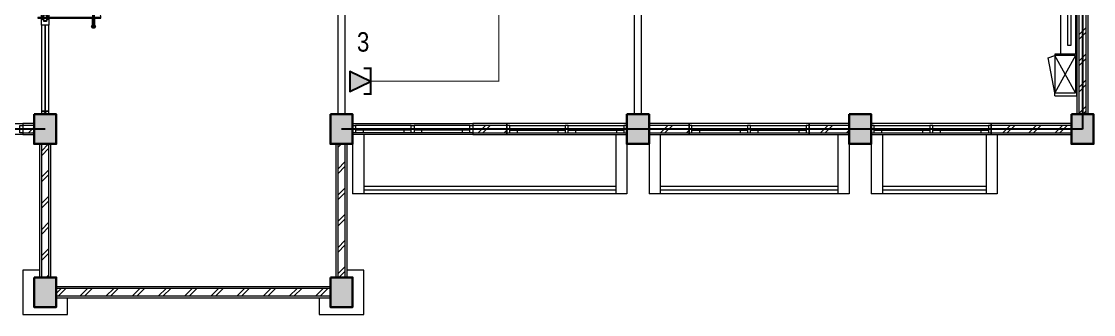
# Model space of a CAD drawing. Header units: millimetres. Extents: x -11 to 37583, y -101 to 28664.
# Drawn here: x 6394 to 9288, y 24386 to 25176 of the extents above; entities that cross this region are included whole.
import ezdxf

# ---------------------------------------------------------------- set-up
doc = ezdxf.new("R2010")
doc.units = ezdxf.units.MM
doc.linetypes.add('ACAD_ISO02W100', pattern=[15, 12, -3])
doc.linetypes.add('DASHED', pattern=[0.75, 0.5, -0.25])
for name, color, linetype, lineweight in [('ars', 11, 'Continuous', 5), ('dinding', 5, 'Continuous', 15), ('FURNITURE', 163, 'Continuous', 5), ('kabel', 1, 'Continuous', 50), ('KOLOM', 1, 'Continuous', 30), ('kus', 63, 'Continuous', 15), ('lan', 7, 'Continuous', 15), ('PARTISI', 190, 'Continuous', 9), ('sol kol', 8, 'Continuous', 0)]:
    doc.layers.add(name, color=color, linetype=linetype, lineweight=lineweight)
doc.layers.add('as', color=1, linetype='Continuous', plot=False)
doc.layers.add('D2', color=3, linetype='Continuous')
doc.layers.add('HT', color=8, linetype='Continuous')
doc.styles.add('NOT', font='ARIALN.TTF')
pattern_1 = [(45, (6758.166, 24570.925), (-35.3553, 35.3553), []), (45, (6770.666, 24570.925), (-35.3553, 35.3553), [])]

# ---------------------------------------------------------------- blocks, each defined once
blk = doc.blocks.new('K1')
at = {"layer": 'KOLOM'}
blk.add_lwpolyline([(0.2, 0.15), (-0.2, 0.15), (-0.2, -0.15), (0.2, -0.15), (0.2, 0.15)], dxfattribs=at)
blk = doc.blocks.new('P1')
at = {"lineweight": 5}
h = blk.add_hatch(dxfattribs=at)
h.set_pattern_fill('ANSI31', color=256, scale=0.020282, angle=-315, style=0)
h.set_pattern_definition([(179.99999863, (-506.106483, 1417.280242), (6.07e-11, 0.0025352112676), [])])
h.paths.add_polyline_path([(-1.729, 0.805, -1), (-1.693, 0.77, -1)])
h.paths.add_polyline_path([(-1.724, 0.801, 1), (-1.697, 0.774, 1)], flags=16)
h = blk.add_hatch(dxfattribs=at)
h.set_pattern_fill('ANSI31', color=256, scale=0.020282, angle=-315, style=0)
h.set_pattern_definition([(270.00000137, (1414.9464214, -503.7726625), (0.0025352112676, 6.07e-11), [])])
h.paths.add_polyline_path([(-1.528, 0.605, 1), (-1.564, 0.641, 1)])
h.paths.add_polyline_path([(-1.532, 0.609, -1), (-1.56, 0.637, -1)], flags=16)
h = blk.add_hatch(dxfattribs=at)
h.set_pattern_fill('ANSI31', color=256, scale=0.020282, angle=-315, style=0)
h.set_pattern_definition([(179.99999863, (-505.0458133, 1416.2195722), (6.07e-11, 0.0025352112676), [])])
h.paths.add_polyline_path([(-0.668, -0.255, -1), (-0.632, -0.291, -1)])
h.paths.add_polyline_path([(-0.664, -0.259, 1), (-0.636, -0.287, 1)], flags=16)
h = blk.add_hatch(dxfattribs=at)
h.set_pattern_fill('ANSI31', color=256, scale=0.020282, angle=-315, style=0)
h.set_pattern_definition([(270.00000137, (1416.0070912, -504.8333323), (0.0025352112676, 6.07e-11), [])])
h.paths.add_polyline_path([(-0.468, -0.455, 1), (-0.504, -0.42, 1)])
h.paths.add_polyline_path([(-0.472, -0.451, -1), (-0.499, -0.424, -1)], flags=16)
for p, q in [((-1.724, 0.801), (-1.697, 0.774)), ((-1.686, 0.781), (-1.623, 0.718)), ((-1.553, 0.648), (-1.616, 0.711)), ((-1.532, 0.609), (-1.56, 0.637)), ((-0.664, -0.259), (-0.636, -0.287)), ((-0.625, -0.28), (-0.562, -0.343)), ((-0.492, -0.413), (-0.555, -0.35)), ((-0.472, -0.451), (-0.499, -0.424))]:
    blk.add_line(p, q, dxfattribs=at)
at = {"color": 9, "lineweight": 5}
for p, q in [((-1.641, 0.7), (-1.704, 0.763)), ((-1.634, 0.693), (-1.571, 0.63)), ((-0.58, -0.361), (-0.643, -0.298)), ((-0.573, -0.368), (-0.51, -0.431))]:
    blk.add_line(p, q, dxfattribs=at)
at = {"color": 8, "lineweight": 5}
for p, q in [((-1.64, 0.701), (-1.703, 0.763)), ((-1.639, 0.702), (-1.701, 0.764)), ((-1.636, 0.705), (-1.697, 0.766)), ((-1.631, 0.71), (-1.692, 0.771)), ((-1.633, 0.694), (-1.57, 0.631)), ((-1.632, 0.695), (-1.57, 0.633)), ((-1.629, 0.698), (-1.568, 0.637)), ((-1.624, 0.703), (-1.563, 0.642)), ((-0.58, -0.36), (-0.642, -0.297)), ((-0.578, -0.358), (-0.64, -0.296)), ((-0.575, -0.356), (-0.636, -0.294)), ((-0.57, -0.351), (-0.631, -0.29)), ((-0.572, -0.367), (-0.51, -0.43)), ((-0.571, -0.366), (-0.509, -0.428)), ((-0.568, -0.363), (-0.507, -0.424)), ((-0.563, -0.358), (-0.502, -0.419))]:
    blk.add_line(p, q, dxfattribs=at)
for points in [[(-1.1, 1.241), (-1.701, 0.64), (-1.694, 0.633), (-1.093, 1.234), (-1.1, 1.241)], [(-1.273, 1.202), (-1.202, 1.273), (-1.061, 1.132), (-1.132, 1.061), (-1.273, 1.202)], [(-0.032, 0.173), (-0.633, -0.428), (-0.64, -0.421), (-0.039, 0.18), (-0.032, 0.173)], [(-0.071, 0), (0, 0.071), (-0.142, 0.212), (-0.212, 0.142), (-0.071, 0)]]:
    blk.add_lwpolyline(points)
at = {"lineweight": 9}
for points in [[(-1.153, 1.181), (-1.181, 1.153), (-1.216, 1.188), (-1.188, 1.216)], [(-1.082, 1.11), (-1.11, 1.082), (-1.181, 1.153), (-1.153, 1.181)], [(-0.163, 0.191), (-0.191, 0.163), (-0.12, 0.092), (-0.092, 0.12)], [(-0.092, 0.12), (-0.12, 0.092), (-0.085, 0.057), (-0.057, 0.085)]]:
    blk.add_lwpolyline(points, close=True, dxfattribs=at)
at = {"lineweight": 5}
for points in [[(-1.697, 0.801), (-1.724, 0.774)], [(-1.532, 0.637), (-1.56, 0.609)], [(-0.636, -0.259), (-0.664, -0.287)], [(-0.472, -0.424), (-0.499, -0.451)]]:
    blk.add_lwpolyline(points, dxfattribs=at)
for points in [[(-1.701, 0.64, 0.396093), (-0.672, 0.601)], [(-0.633, -0.428, -0.396093), (-0.672, 0.601)]]:
    blk.add_lwpolyline(points, format="xyb")
for centre in [(-1.167, 1.167), (-0.106, 0.106)]:
    blk.add_circle(centre, 0.04)
for centre, radius in [((-1.711, 0.788), 0.0254), ((-1.711, 0.788), 0.0195), ((-1.546, 0.623), 0.0254), ((-1.546, 0.623), 0.0195), ((-0.65, -0.273), 0.0254), ((-0.65, -0.273), 0.0195), ((-0.486, -0.437), 0.0254), ((-0.486, -0.437), 0.0195)]:
    blk.add_circle(centre, radius, dxfattribs=at)
blk = doc.blocks.new('FUR.6')
at = {"lineweight": 13}
for p, q in [((-0.2, 1.26), (-0.2, 1.76)), ((0.08, 1.76), (-0.2, 1.76)), ((0.08, 1.24), (0.08, 1.74)), ((-0.22, 1.24), (0.08, 1.24)), ((-0.2, 1.26), (0.08, 1.26)), ((-0.2, 0), (-0.2, 1.24)), ((0, 0), (0, 1.24)), ((-0.2, 0), (-0.2, -1.24)), ((0, 0), (0, -1.24)), ((-0.22, -1.24), (0.08, -1.24)), ((-0.2, -1.26), (-0.2, -1.76)), ((-0.2, -1.26), (0.08, -1.26)), ((0.08, -1.24), (0.08, -1.74)), ((0.08, -1.76), (-0.2, -1.76))]:
    blk.add_line(p, q, dxfattribs=at)
at = {"lineweight": 5}
for p, q in [((-0.2, 1.76), (0.08, 1.26)), ((-0.2, 1.26), (0.08, 1.76)), ((-0.2, -1.76), (0.08, -1.26)), ((-0.2, -1.26), (0.08, -1.76))]:
    blk.add_line(p, q, dxfattribs=at)
at = {"linetype": 'ACAD_ISO02W100', "lineweight": 5}
for p, q in [((0.08, 1.76), (0.169, 1.289)), ((0.169, 1.289), (0.08, 1.26)), ((0.169, -1.289), (0.08, -1.26)), ((0.08, -1.76), (0.169, -1.289))]:
    blk.add_line(p, q, dxfattribs=at)
at = {"lineweight": 13}
for points in [[(0.08, 1.8), (-0.22, 1.8), (-0.22, 0)], [(-0.091, 0), (-0.091, 1.119), (-0.141, 1.119), (-0.141, 0)], [(0.08, -1.8), (-0.22, -1.8), (-0.22, 0)], [(-0.091, 0), (-0.091, -1.119), (-0.141, -1.119), (-0.141, 0)]]:
    blk.add_lwpolyline(points, dxfattribs=at)
for points in [[(0.08, 1.8), (0.08, 1.76)], [(0.08, -1.8), (0.08, -1.76)]]:
    blk.add_lwpolyline(points)
blk = doc.blocks.new('KJG')
at = {"layer": 'HT'}
blk.add_hatch(color=6, dxfattribs=at).paths.add_polyline_path([(5333.7, 22448.2), (5306.7, 22391.8), (5360.7, 22391.8)])
at = {"layer": 'HT', "color": 6}
blk.add_lwpolyline([(5333.7, 22448.2), (5306.7, 22391.8), (5360.7, 22391.8)], close=True, dxfattribs=at)
at = {"layer": 'kabel', "color": 6, "linetype": 'Continuous', "const_width": 5.75}
blk.add_lwpolyline([(5367.8, 22429.1), (5367.8, 22448.5), (5298.7, 22448.5), (5298.7, 22429.1)], dxfattribs=at)

msp = doc.modelspace()

# ---------------------------------------------------------------- hatches: boundary and pattern name
at = {"layer": 'ars'}
h = msp.add_hatch(dxfattribs=at)
h.set_pattern_fill('TEMBOK', color=256, scale=50)
h.set_pattern_definition([(45, (6558.166, 24570.925), (-35.3553, 35.3553), []), (45, (6570.666, 24570.925), (-35.3553, 35.3553), [])])
h.paths.add_polyline_path([(9268.2, 24925.9), (9268.2, 25770.9), (9248.2, 25770.9), (9248.2, 24925.9)])
h = msp.add_hatch(dxfattribs=at)
h.set_pattern_fill('TEMBOK', color=256, scale=50)
h.set_pattern_definition([(45, (5542.166, 24570.925), (-35.3553, 35.3553), []), (45, (5554.666, 24570.925), (-35.3553, 35.3553), [])])
h.paths.add_polyline_path([(6428.2, 24895.9), (6398.2, 24895.9), (6398.2, 24875.9), (6428.2, 24875.9)])
h = msp.add_hatch(dxfattribs=at)
h.set_pattern_fill('TEMBOK', color=256, scale=50)
h.set_pattern_definition([(45, (6756.166, 24570.925), (-35.3553, 35.3553), []), (45, (6768.666, 24570.925), (-35.3553, 35.3553), [])])
h.paths.add_polyline_path([(7704.2, 24895.9), (7612.2, 24895.9), (7612.2, 24875.9), (7704.2, 24875.9)])
h = msp.add_hatch(dxfattribs=at)
h.set_pattern_fill('TEMBOK', color=256, scale=50)
h.set_pattern_definition([(45, (7248.166, 24570.925), (-35.3553, 35.3553), []), (45, (7260.666, 24570.925), (-35.3553, 35.3553), [])])
h.paths.add_polyline_path([(8196.2, 24895.9), (8088.2, 24895.9), (8088.2, 24875.9), (8196.2, 24875.9)])
h = msp.add_hatch(dxfattribs=at)
h.set_pattern_fill('TEMBOK', color=256, scale=50)
h.set_pattern_definition([(45, (7680.166, 24570.925), (-35.3553, 35.3553), []), (45, (7692.666, 24570.925), (-35.3553, 35.3553), [])])
h.paths.add_polyline_path([(8628.2, 24895.9), (8520.2, 24895.9), (8520.2, 24875.9), (8628.2, 24875.9)])
h = msp.add_hatch(dxfattribs=at)
h.set_pattern_fill('TEMBOK', color=256, scale=50)
h.set_pattern_definition([(45, (8172.166, 24570.925), (-35.3553, 35.3553), []), (45, (8184.666, 24570.925), (-35.3553, 35.3553), [])])
h.paths.add_polyline_path([(9228.2, 24895.9), (9012.2, 24895.9), (9012.2, 24875.9), (9228.2, 24875.9)])
h = msp.add_hatch(dxfattribs=at)
h.set_pattern_fill('TEMBOK', color=256, scale=50)
h.set_pattern_definition(pattern_1)
h.paths.add_polyline_path([(6468.2, 24845.9), (6448.2, 24845.9), (6448.2, 24485.9), (6468.2, 24485.9)])
h = msp.add_hatch(dxfattribs=at)
h.set_pattern_fill('TEMBOK', color=256, scale=50)
h.set_pattern_definition(pattern_1)
h.paths.add_polyline_path([(7268.2, 24845.9), (7248.2, 24845.9), (7248.2, 24485.9), (7268.2, 24485.9)])
h = msp.add_hatch(dxfattribs=at)
h.set_pattern_fill('TEMBOK', color=256, scale=50)
h.set_pattern_definition(pattern_1)
h.paths.add_polyline_path([(7228.2, 24455.9), (6488.2, 24455.9), (6488.2, 24435.9), (7228.2, 24435.9)])
at = {"layer": 'sol kol'}
for points in [[(6428.2, 24925.9), (6428.2, 24845.9), (6488.2, 24845.9), (6488.2, 24925.9)], [(7228.2, 24925.9), (7228.2, 24845.9), (7288.2, 24845.9), (7288.2, 24925.9)], [(8028.2, 24925.9), (8028.2, 24845.9), (8088.2, 24845.9), (8088.2, 24925.9)], [(8628.2, 24925.9), (8628.2, 24845.9), (8688.2, 24845.9), (8688.2, 24925.9)], [(9228.2, 24925.9), (9228.2, 24845.9), (9288.2, 24845.9), (9288.2, 24925.9)], [(6428.2, 24485.9), (6428.2, 24405.9), (6488.2, 24405.9), (6488.2, 24485.9)], [(7228.2, 24485.9), (7228.2, 24405.9), (7288.2, 24405.9), (7288.2, 24485.9)]]:
    msp.add_hatch(color=256, dxfattribs=at).paths.add_polyline_path(points)

# ---------------------------------------------------------------- linework, layer by layer
at = {"layer": 'ars'}
for points in [[(9268.2, 24925.9), (9268.2, 25770.9), (9248.2, 25770.9), (9248.2, 24925.9)], [(6428.2, 24895.9), (6398.2, 24895.9), (6398.2, 24875.9), (6428.2, 24875.9)], [(7704.2, 24895.9), (7612.2, 24895.9), (7612.2, 24875.9), (7704.2, 24875.9)], [(8196.2, 24895.9), (8088.2, 24895.9), (8088.2, 24875.9), (8196.2, 24875.9)], [(8628.2, 24895.9), (8520.2, 24895.9), (8520.2, 24875.9), (8628.2, 24875.9)], [(9228.2, 24895.9), (9012.2, 24895.9), (9012.2, 24875.9), (9228.2, 24875.9)], [(6468.2, 24485.9), (6468.2, 24845.9), (6448.2, 24845.9), (6448.2, 24485.9)], [(7268.2, 24485.9), (7268.2, 24845.9), (7248.2, 24845.9), (7248.2, 24485.9)], [(7228.2, 24455.9), (6488.2, 24455.9), (6488.2, 24435.9), (7228.2, 24435.9)]]:
    msp.add_lwpolyline(points, close=True, dxfattribs=at)
for points in [[(7998.2, 24730.9), (7318.2, 24730.9)], [(7998.2, 24720.9), (7318.2, 24720.9)], [(8598.2, 24730.9), (8118.2, 24730.9)], [(8598.2, 24720.9), (8118.2, 24720.9)], [(8998.2, 24730.9), (8718.2, 24730.9)], [(8998.2, 24720.9), (8718.2, 24720.9)]]:
    msp.add_lwpolyline(points, dxfattribs=at)
at = {"layer": 'as'}
for points in [[(9258.2, 27085.9), (9258.2, 24885.9)], [(6458.2, 24885.9), (4658.2, 24885.9)], [(9258.2, 24885.9), (7258.2, 24885.9)]]:
    msp.add_lwpolyline(points, dxfattribs=at)
at = {"layer": 'D2', "color": 3, "linetype": 'DASHED', "ltscale": 50, "const_width": 3.03}
msp.add_lwpolyline([(7336.9, 25014.9), (7682.7, 25014.9), (7682.7, 26224.5)], dxfattribs=at)
at = {"layer": 'dinding'}
for points in [[(9273.2, 24925.9), (9273.2, 25770.9), (9243.2, 25770.9), (9243.2, 24925.9)], [(6428.2, 24900.9), (6398.2, 24900.9), (6398.2, 24870.9), (6428.2, 24870.9)], [(7704.2, 24900.9), (7612.2, 24900.9), (7612.2, 24870.9), (7704.2, 24870.9)], [(8196.2, 24900.9), (8088.2, 24900.9), (8088.2, 24870.9), (8196.2, 24870.9)], [(8628.2, 24900.9), (8520.2, 24900.9), (8520.2, 24870.9), (8628.2, 24870.9)], [(9228.2, 24900.9), (9012.2, 24900.9), (9012.2, 24870.9), (9228.2, 24870.9)], [(6473.2, 24485.9), (6473.2, 24845.9), (6443.2, 24845.9), (6443.2, 24485.9)], [(7273.2, 24485.9), (7273.2, 24845.9), (7243.2, 24845.9), (7243.2, 24485.9)], [(7228.2, 24460.9), (6488.2, 24460.9), (6488.2, 24430.9), (7228.2, 24430.9)]]:
    msp.add_lwpolyline(points, close=True, dxfattribs=at)
at = {"layer": 'kus'}
for p, q in [((7446.2, 24895.9), (7296.2, 24895.9)), ((7604.2, 24895.9), (7454.2, 24895.9)), ((7712.2, 24895.9), (7862.2, 24895.9)), ((7870.2, 24895.9), (8020.2, 24895.9)), ((8204.2, 24895.9), (8354.2, 24895.9)), ((8362.2, 24895.9), (8512.2, 24895.9)), ((8696.2, 24895.9), (8846.2, 24895.9)), ((8854.2, 24895.9), (9004.2, 24895.9)), ((7446.2, 24882.9), (7296.2, 24882.9)), ((7446.2, 24875.9), (7296.2, 24875.9)), ((7316.2, 24882.9), (7316.2, 24875.9)), ((7426.2, 24882.9), (7426.2, 24875.9)), ((7604.2, 24882.9), (7454.2, 24882.9)), ((7604.2, 24875.9), (7454.2, 24875.9)), ((7474.2, 24882.9), (7474.2, 24875.9)), ((7584.2, 24882.9), (7584.2, 24875.9)), ((7712.2, 24882.9), (7862.2, 24882.9)), ((7712.2, 24875.9), (7862.2, 24875.9)), ((7732.2, 24882.9), (7732.2, 24875.9)), ((7842.2, 24882.9), (7842.2, 24875.9)), ((7870.2, 24882.9), (8020.2, 24882.9)), ((7870.2, 24875.9), (8020.2, 24875.9)), ((7890.2, 24882.9), (7890.2, 24875.9)), ((8000.2, 24882.9), (8000.2, 24875.9)), ((8204.2, 24882.9), (8354.2, 24882.9)), ((8204.2, 24875.9), (8354.2, 24875.9)), ((8224.2, 24882.9), (8224.2, 24875.9)), ((8334.2, 24882.9), (8334.2, 24875.9)), ((8362.2, 24882.9), (8512.2, 24882.9)), ((8362.2, 24875.9), (8512.2, 24875.9)), ((8382.2, 24882.9), (8382.2, 24875.9)), ((8492.2, 24882.9), (8492.2, 24875.9)), ((8696.2, 24882.9), (8846.2, 24882.9)), ((8696.2, 24875.9), (8846.2, 24875.9)), ((8716.2, 24882.9), (8716.2, 24875.9)), ((8826.2, 24882.9), (8826.2, 24875.9)), ((8854.2, 24882.9), (9004.2, 24882.9)), ((8854.2, 24875.9), (9004.2, 24875.9)), ((8874.2, 24882.9), (8874.2, 24875.9)), ((8984.2, 24882.9), (8984.2, 24875.9))]:
    msp.add_line(p, q, dxfattribs=at)
for points in [[(6448.2, 25165.9), (6448.2, 24933.9), (6468.2, 24933.9), (6468.2, 25165.9)], [(6457.2, 24930.9), (6459.2, 24930.9), (6459.2, 25165.9), (6457.2, 25165.9)], [(6448.6, 24933.5), (6448.6, 24926.3), (6467.8, 24926.3), (6467.8, 24933.5), (6459.7, 24933.5), (6459.7, 24930.5), (6456.7, 24930.5), (6456.7, 24933.5)], [(6398.2, 24875.9), (6390.2, 24875.9), (6390.2, 24895.9), (6398.2, 24895.9)], [(7296.2, 24875.9), (7288.2, 24875.9), (7288.2, 24895.9), (7296.2, 24895.9)], [(7454.2, 24875.9), (7446.2, 24875.9), (7446.2, 24895.9), (7454.2, 24895.9)], [(7612.2, 24875.9), (7604.2, 24875.9), (7604.2, 24895.9), (7612.2, 24895.9)], [(7704.2, 24875.9), (7712.2, 24875.9), (7712.2, 24895.9), (7704.2, 24895.9)], [(7862.2, 24875.9), (7870.2, 24875.9), (7870.2, 24895.9), (7862.2, 24895.9)], [(8020.2, 24875.9), (8028.2, 24875.9), (8028.2, 24895.9), (8020.2, 24895.9)], [(8196.2, 24875.9), (8204.2, 24875.9), (8204.2, 24895.9), (8196.2, 24895.9)], [(8354.2, 24875.9), (8362.2, 24875.9), (8362.2, 24895.9), (8354.2, 24895.9)], [(8512.2, 24875.9), (8520.2, 24875.9), (8520.2, 24895.9), (8512.2, 24895.9)], [(8688.2, 24875.9), (8696.2, 24875.9), (8696.2, 24895.9), (8688.2, 24895.9)], [(8846.2, 24875.9), (8854.2, 24875.9), (8854.2, 24895.9), (8846.2, 24895.9)], [(9004.2, 24875.9), (9012.2, 24875.9), (9012.2, 24895.9), (9004.2, 24895.9)]]:
    msp.add_lwpolyline(points, close=True, dxfattribs=at)
msp.add_lwpolyline([(6460.2, 24925.9), (6468.2, 24925.9), (6468.2, 24933.9), (6459.3, 24933.9), (6459.3, 24933.6), (6458.8, 24933.6), (6458.8, 24933.3), (6459.3, 24932.9), (6459.3, 24930.9), (6457.1, 24930.9), (6457.1, 24932.9), (6457.6, 24933.3), (6457.6, 24933.6), (6457.1, 24933.6), (6457.1, 24933.9), (6448.2, 24933.9), (6448.2, 24925.9), (6459.5, 24925.9), (6459.8, 24925.9), (6460.2, 24925.9), (6460.2, 24925.9)], dxfattribs=at)
at = {"layer": 'lan'}
for p, q in [((7318.2, 24870.9), (7318.2, 24710.9)), ((7998.2, 24870.9), (7998.2, 24710.9)), ((8118.2, 24870.9), (8118.2, 24710.9)), ((8598.2, 24870.9), (8598.2, 24710.9)), ((8718.2, 24870.9), (8718.2, 24710.9)), ((8998.2, 24870.9), (8998.2, 24710.9)), ((9028.2, 24870.9), (9028.2, 24710.9)), ((7288.2, 24845.9), (7288.2, 24710.9)), ((8028.2, 24845.9), (8028.2, 24710.9)), ((8088.2, 24845.9), (8088.2, 24710.9)), ((8628.2, 24845.9), (8628.2, 24710.9)), ((8688.2, 24845.9), (8688.2, 24710.9))]:
    msp.add_line(p, q, dxfattribs=at)
for points in [[(6398.2, 24870.9), (6262.2, 24870.9), (6262.2, 24900.9), (6398.2, 24900.9)], [(7612.2, 24870.9), (7288.2, 24870.9), (7288.2, 24900.9), (7612.2, 24900.9)], [(7704.2, 24870.9), (8028.2, 24870.9), (8028.2, 24900.9), (7704.2, 24900.9)], [(8196.2, 24870.9), (8520.2, 24870.9), (8520.2, 24900.9), (8196.2, 24900.9)], [(8688.2, 24870.9), (9012.2, 24870.9), (9012.2, 24900.9), (8688.2, 24900.9)]]:
    msp.add_lwpolyline(points, close=True, dxfattribs=at)
for points in [[(8028.2, 24710.9), (7288.2, 24710.9)], [(8628.2, 24710.9), (8088.2, 24710.9)], [(9028.2, 24710.9), (8688.2, 24710.9)], [(6443.2, 24505.9), (6398.2, 24505.9), (6398.2, 24385.9), (6518.2, 24385.9), (6518.2, 24430.9)], [(7198.2, 24430.9), (7198.2, 24385.9), (7318.2, 24385.9), (7318.2, 24505.9), (7273.2, 24505.9)]]:
    msp.add_lwpolyline(points, dxfattribs=at)
at = {"layer": 'PARTISI'}
msp.add_lwpolyline([(7268.2, 25345.9), (7268.2, 25745.9), (7248.2, 25745.9), (7248.2, 25345.9), (7248.2, 24925.9), (7268.2, 24925.9), (7268.2, 25345.9)], dxfattribs=at)
msp.add_lwpolyline([(8048.2, 24925.9), (8068.2, 24925.9), (8068.2, 25745.9), (8048.2, 25745.9)], close=True, dxfattribs=at)

# ---------------------------------------------------------------- block references
at = {"layer": 'FURNITURE', "xscale": -200, "yscale": 200, "zscale": 200}
msp.add_blockref('FUR.6', (9199.2, 25335.9), dxfattribs=at)
at = {"layer": 'KOLOM', "xscale": 200, "yscale": 200, "zscale": 200, "rotation": 90}
for p in [(6458.2, 24885.9), (7258.2, 24885.9), (8058.2, 24885.9), (8658.2, 24885.9), (9258.2, 24885.9), (6458.2, 24445.9), (7258.2, 24445.9)]:
    msp.add_blockref('K1', p, dxfattribs=at)
at = {"layer": 'kus', "xscale": 199.9999999999926, "yscale": 200, "zscale": 200, "rotation": 134.9999999999351}
msp.add_blockref('P1', (6458.2, 25516), dxfattribs=at)
at = {"layer": 'lan', "rotation": 270}
msp.add_blockref('KJG', (-15111.6, 30348.1), dxfattribs=at)

# ---------------------------------------------------------------- texts
at = {"color": 0, "linetype": 'Continuous', "lineweight": 0, "ltscale": 6, "style": 'NOT'}
msp.add_text('3', height=52.4, dxfattribs=at).set_placement((7299.8, 25094.6))

doc.saveas('drawing.dxf')
